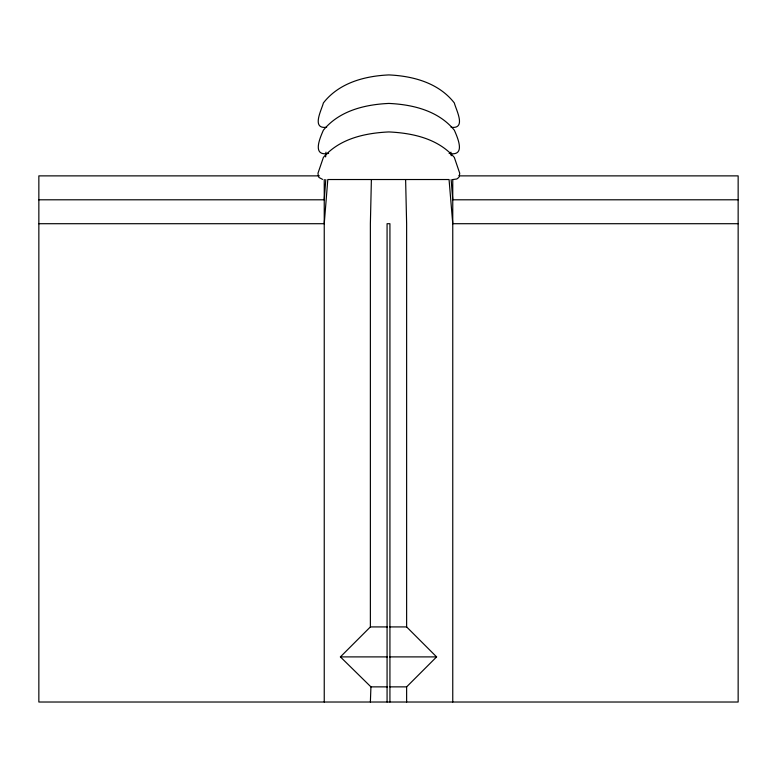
<?xml version="1.0" encoding="UTF-8"?>
<svg xmlns="http://www.w3.org/2000/svg" width="777" height="777" viewBox="0 0 777 777"><rect width="100%" height="100%" fill="white"/><g stroke="black" fill="none" stroke-linecap="round" stroke-linejoin="round"><path stroke-width="1.17" d="M371.387 179.526L370.376 223.708L370.376 626.922L340.404 656.895L370.93 686.868L387.587 686.868M370.376 702.019L370.93 686.868M325.631 156.905L325.981 152.166M325.796 179.574L324.242 199.796L38.85 199.796M459.333 176.126L459.712 173.203L454.322 157.41C438.005 138.597 412.704 133.052 388.859 131.935C365.005 133.052 339.704 138.597 323.387 157.41L317.987 173.203L318.376 176.126M458.935 177.35L456.837 178.982L453.02 179.526M389.967 686.868L406.624 686.868L436.596 656.895L406.624 626.922L389.889 626.922M326.651 127.273C311.023 129.361 321.571 110.052 323.387 102.943C338.976 82.906 364.51 76.02 388.859 74.922C413.199 76.02 438.733 82.906 454.322 102.943C456.138 110.052 466.686 129.361 451.068 127.273M328.603 153.399C312.053 156.663 319.444 139.073 323.387 130.177C339.335 110.732 364.763 104.536 388.859 103.428C412.946 104.536 438.374 110.732 454.322 130.177C458.265 139.064 465.656 156.672 449.106 153.399M319.405 175.874L38.85 175.874L38.85 702.019L738.15 702.019L738.15 175.874L458.809 175.874M738.15 199.796L452.758 199.796L451.146 179.574M38.85 223.708L324.242 223.708L327.807 179.526L449.057 179.526L452.758 223.708L738.15 223.708M370.376 626.922L387.5 626.922M340.404 656.895L387.296 656.895M389.704 656.895L436.596 656.895M322.562 179.39L318.774 177.35M450.951 152.166L451.223 155.721M405.613 179.526L406.624 223.708L406.624 626.922M452.758 179.516L452.758 702.019M406.624 686.868L406.624 702.019M389.928 702.019L389.928 223.708L387.072 223.708L387.072 702.019M324.242 179.516L324.242 702.019"/></g></svg>
